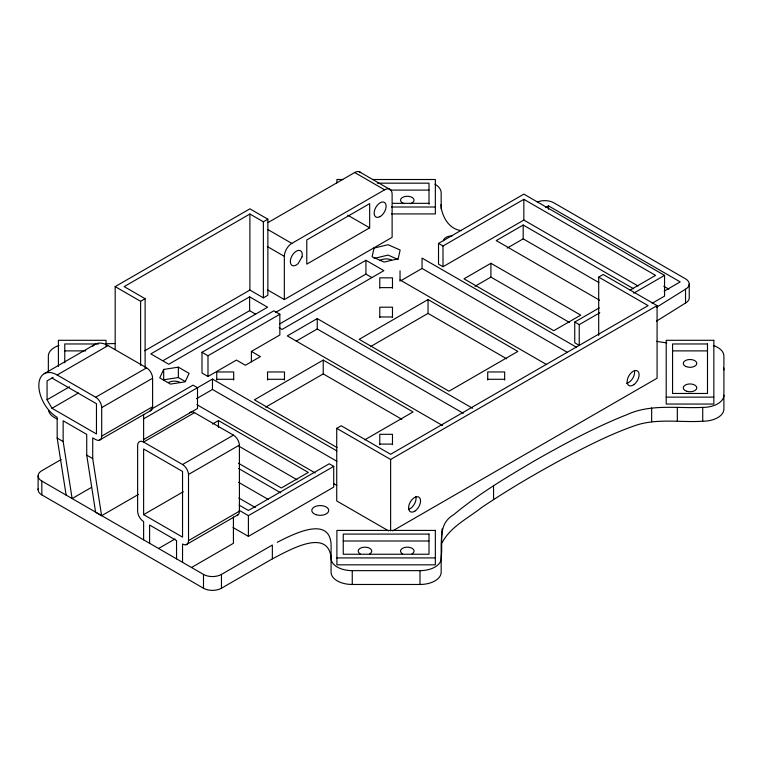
<?xml version="1.0" encoding="UTF-8"?>
<svg xmlns="http://www.w3.org/2000/svg" width="762" height="762" viewBox="0 0 762 762"><rect width="100%" height="100%" fill="white"/><g stroke="black" fill="none" stroke-linecap="round" stroke-linejoin="round"><path stroke-width="1.14" d="M441.169 557.584C443.284 541.868 437.007 524.523 453.6 514.76C478.422 494.052 506.33 477.45 534.095 461.058C564.213 443.913 594.827 427.349 627.107 414.585C650.881 403.66 677.551 408.642 702.726 407.403A21.174 12.221 0 0 0 723.9 395.183M442.074 528.933L441.169 543.754L441.169 572.243A21.174 12.221 0 0 1 419.995 584.473L352.254 584.473A21.174 12.221 0 0 1 331.079 572.243L331.079 543.754C328.803 514.922 290.989 535.429 277.235 542.287M442.074 542.763C450.352 526.828 467.954 518.312 481.603 507.549C507.768 489.899 535.01 473.907 562.766 458.924C586.826 446.284 611.105 433.702 636.908 424.967C658.158 418.328 680.904 422.634 702.726 421.234A21.174 12.221 0 0 0 723.9 409.013L723.9 356.073A21.174 12.221 0 0 0 713.318 345.491M163.678 369.427L159.753 377.895L170.488 384.096L185.156 381.829L189.09 373.361L178.356 367.16L163.678 369.427L163.678 379.8L178.356 377.533L185.185 381.476M656.396 307.381L685.524 289.198A12.706 7.334 0 0 0 685.524 278.835L553.784 202.778A12.706 7.334 0 0 0 537.343 202.025M656.396 321.212L685.524 303.028A12.706 7.334 0 0 0 689.239 297.847L689.239 284.016M115.176 349.596L115.176 286.607L249.898 208.826L267.862 219.199L267.862 295.256L263.376 297.847L249.898 290.065L144.77 350.768M267.862 219.199L263.376 221.79L249.898 214.008L124.158 286.607L145.113 298.704L145.113 367.636M267.995 222.58L354.692 172.526A10.582 6.115 -60 0 1 360.74 172.593M115.176 286.607L140.618 301.304L145.113 298.704M44.196 373.694L95.098 344.31M66.142 495.119L57.169 438.074L57.169 417.328A25.937 14.973 60 0 1 38.824 385.562A25.937 14.973 60 0 1 57.169 374.98L108.061 345.596L146.609 367.846A8.468 4.886 60 0 1 152.6 378.219L152.6 406.746A8.468 4.886 60 0 1 150.133 410.909M53.169 377.361L47.063 380.886L47.063 399.755L51.987 408.289L96.46 433.969L96.46 403.717L51.987 378.038M284.331 299.571L284.331 256.356A10.582 6.115 -60 0 1 291.817 243.392L384.629 189.814A10.582 6.115 -60 0 1 392.116 194.129L392.116 237.344L284.331 299.571L267.367 289.779M47.063 399.755L69.456 386.82M51.987 408.289L78.457 393.011M249.622 296.847L150.819 353.892L168.783 364.255L267.586 307.219L249.622 296.847L249.622 310.677L163.173 360.588M369.656 227.838L306.781 264.138L306.781 239.935L369.656 203.635L369.656 227.838L347.701 215.16M57.169 374.98L95.707 397.231L146.609 367.846M138.503 494.395L101.603 515.703L92.716 458.6L92.716 437.855L95.707 439.588A8.468 4.886 60 0 0 101.698 436.131L101.698 407.603L152.6 378.219M251.393 351.425L260.375 356.616L245.412 365.255L236.43 360.074L207.988 376.495L201.997 373.037L201.997 352.292L273.853 310.81L279.845 314.268L279.845 335.004L251.393 351.425L251.393 361.798M275.444 312.525L365.931 260.29L383.896 270.653L282.102 329.432L279.111 327.698M201.997 352.292L207.988 355.749L279.845 314.268M279.559 323.983L365.931 274.11L371.923 277.568M61.16 459.534L41.824 470.697A12.706 7.334 0 0 0 41.824 481.07L41.824 494.9L203.492 588.235A12.706 7.334 0 0 0 221.456 588.235L272.358 558.851C286.769 551.621 327.65 526.809 331.079 557.584M101.698 436.131L152.6 406.746M150.866 409.47L193.015 385.134L197.51 387.725L197.51 408.47L143.275 439.779M638.089 286.017L523.846 220.056L443.008 266.729L438.521 264.138L438.521 243.392L523.846 194.129L664.559 275.377L664.559 296.113L652.224 303.238M99.231 440.293L151.457 410.147M143.275 419.043L212.474 379.085L336.937 450.942M472.554 408.27L317.24 318.602L287.303 335.89L442.617 425.558M438.521 243.392L443.008 245.983L523.846 199.32L655.577 275.377L630.003 290.141M196.51 398.678L212.474 389.458L336.937 461.315M296.285 341.071L317.24 328.974L463.296 413.299M401.041 280.597L422.053 268.462L567.08 352.196M545.449 207.588L548.459 205.845L680.199 281.902L664.15 291.17M143.618 539.839L143.618 521.57A8.468 4.886 60 0 1 137.627 511.197L137.627 445.513A8.468 4.886 60 0 1 143.618 442.055L194.51 412.671L233.429 435.14A8.468 4.886 60 0 1 239.411 445.075L239.42 511.197A8.468 4.886 60 0 1 236.953 515.369M633.66 288.808L523.189 225.028L496.243 240.582L599.561 300.228M91.554 487.356L72.133 498.567L63.151 441.531L63.151 420.786L86.725 434.397L86.725 455.143L95.612 512.245L101.603 515.703M507.216 248.069L523.189 238.858L598.884 282.559M212.474 424.024L218.465 420.567L308.286 472.43L281.34 487.985L238.468 463.239M364.76 439.817L413.042 411.947L323.231 360.083L254.394 399.831L337.061 447.561M428.044 299.571L359.159 339.347L448.97 391.201L517.855 351.425L428.044 299.571L428.044 313.401L506.635 358.778M490.909 263.271L463.972 278.835L553.784 330.689L580.73 315.135L490.909 263.271L490.909 277.101L569.509 322.478M265.69 407.137L323.231 373.913L401.822 419.291M370.465 346.643L428.044 313.401M474.945 286.322L490.909 277.101M143.618 442.055L182.537 464.525L233.429 435.14M182.537 562.308L182.537 544.039A8.468 4.886 60 0 0 188.528 540.582L188.509 474.459L239.411 445.075M143.618 514.655L182.537 537.124L182.537 471.44L143.618 448.97L143.618 514.655L183.318 491.738M388.582 530.885L336.728 500.948L336.728 428.349L341.214 425.758L390.62 454.276L648.1 305.619L598.694 277.101L598.694 335.423M598.694 277.101L603.19 274.51L657.082 305.619L657.082 378.219L392.611 530.914M158.582 548.488L174.946 539.039M188.528 540.582L239.42 511.197M186.052 544.754L238.277 514.598M599.799 312.763L579.234 324.641L579.234 345.377L574.748 342.786L574.748 322.04L599.303 307.867M239.163 510.302L248.402 515.645L333.727 466.373L333.727 487.118L248.402 536.381L233.001 527.485M633.717 293.18L664.559 275.377M191.519 567.5L233.429 543.296L233.429 516.95M336.728 428.349L390.62 459.467L657.082 305.619M41.824 481.07L203.492 574.415A12.706 7.334 0 0 0 221.456 574.415L272.358 545.03L272.358 558.851M374.066 258.442L388.087 255.08L398.135 259.518M106.023 343.767L115.176 343.538M342.833 179.508L336.899 179.508L336.899 182.966M372.485 179.508L435.35 179.508L435.35 213.922L391.458 213.922M377.314 183.175L428.996 183.175L428.996 204.321M390.239 190.09L428.996 190.09M392.582 203.34L428.996 203.34M391.458 207.007L435.35 207.007M379.771 287.626L392.478 287.626M379.771 316.973L392.478 316.973M98.527 343.967L64.76 343.967L64.76 362.826M64.76 350.882L85.715 350.882M672.56 350.882L707.488 350.882M216.76 379.295L233.696 379.295M267.548 379.295L284.483 379.295M487.718 379.295L504.654 379.295M666.207 397.135L713.842 397.135M379.771 444.094L392.478 444.094M343.252 541.001L428.996 541.001M336.899 557.917L435.35 557.917M331.079 558.422A21.174 12.221 0 0 0 352.254 570.643L419.995 570.643A21.174 12.221 0 0 0 441.169 558.422M666.769 342.9L656.473 341.357M461.448 230.6C449.809 229.505 442.855 218.123 441.169 207.502M663.731 286.226L668.874 289.198M359.093 171.631L390.687 189.881M354.692 172.526L384.629 189.814M574.748 322.04L579.234 324.641M576.339 347.167L422.053 258.089L422.053 268.462M400.04 279.949L546.611 364.579M267.862 229.562L291.817 243.392M267.367 246.564L284.331 256.356M249.622 310.677L255.603 314.135M333.727 466.373L329.241 463.782L248.402 510.454L239.144 505.111M196.939 404.689L315.23 472.983M333.737 483.67L336.823 485.451M238.877 446.189L297.056 479.774M238.62 468.506L280.778 492.843M238.62 482.336L268.443 499.548M238.877 498.043L255.327 507.54M57.169 438.074L63.151 441.531M86.725 455.143L92.716 458.6M702.726 407.403L702.726 421.234M685.524 289.198L685.524 303.028M677.323 407.403L677.323 421.234M651.653 407.927L651.653 421.757M548.459 205.845L548.459 209.302M523.846 199.32L523.846 220.056M523.189 225.028L523.189 238.858M504.654 380.028L504.654 371.961L487.718 371.961L487.718 380.028M493.557 485.785L493.557 499.615M443.008 245.983L443.008 266.729M441.169 208.921L441.169 192.843A21.174 12.221 0 0 0 434.969 184.194M419.995 570.643L419.995 584.473M400.04 270.796L400.04 281.168M392.478 288.217L392.478 277.844L379.771 277.844L379.771 288.217M392.478 317.563L392.478 307.2L379.771 307.2L379.771 317.563M392.478 444.684L392.478 434.311L379.771 434.311L379.771 444.684M390.62 459.467L390.62 530.876M365.931 260.29L365.931 274.11M352.254 570.643L352.254 584.473M323.231 360.083L323.231 373.913M317.24 318.602L317.24 328.974M284.483 380.028L284.483 371.961L267.548 371.961L267.548 380.028M263.376 221.79L263.376 297.847M249.898 214.008L249.898 290.065M248.402 515.645L248.402 536.381M233.696 380.028L233.696 371.961L216.76 371.961L216.76 380.028M221.456 574.415L221.456 588.235M218.465 420.567L218.465 427.482M212.474 379.085L212.474 389.458M207.988 355.749L207.988 376.495M203.492 574.415L203.492 588.235M178.356 367.16L178.356 377.533M176.546 558.851L176.546 540.582L149.6 525.028L149.6 543.296M143.618 414.395L143.618 440.474M140.618 301.304L140.618 365.474M106.042 346.062L106.042 340.3L58.407 340.3L58.407 366.351M48.349 372.666L48.349 356.073A21.174 12.221 0 0 1 58.941 345.491M38.1 475.888L38.1 489.709M57.074 418.9A21.174 12.221 0 0 1 48.616 410.928M440.912 204.759A21.174 12.221 0 0 1 441.169 206.664M41.824 494.9A12.706 7.334 0 0 1 38.252 488.566M723.643 367.989A21.174 12.221 0 0 1 723.9 369.903M404.222 203.654A6.772 3.915 0 0 1 402.031 197.71A6.772 3.915 0 0 1 412.556 197.71A6.772 3.915 0 0 1 410.375 203.654M402.507 553.85A6.772 3.915 0 0 1 402.507 548.316A6.772 3.915 0 0 1 412.09 548.316A6.772 3.915 0 0 1 412.09 553.85M360.169 553.85A6.772 3.915 0 0 1 360.169 548.316A6.772 3.915 0 0 1 369.741 548.316A6.772 3.915 0 0 1 369.741 553.85M379.695 260.594A8.468 4.886 0 0 1 391.639 260.061M168.431 382.543A8.468 4.886 0 0 1 180.413 382.543M92.812 346.205A25.937 14.973 60 0 1 108.061 345.596M95.707 397.231A8.468 4.886 60 0 1 101.698 407.603M189.671 412.718A8.468 4.886 60 0 1 194.51 412.671M182.537 464.525A8.468 4.886 60 0 1 188.509 474.459M443.522 240.802A8.468 4.886 0 0 1 451.99 235.915M415.795 496.443A8.468 4.886 -60 0 1 408.765 509.311M634.556 371.151A8.468 4.886 -60 0 1 626.478 383.324M374.066 248.079L372.104 256.765L384.162 262.099L398.183 258.728L400.145 250.031L388.087 244.707L374.066 248.079M302 256.937L298.161 263.595A8.468 4.886 -60 0 1 290.351 262.252A8.468 4.886 -60 0 1 296.932 250.85A8.468 4.886 -60 0 1 302 256.937M380.133 216.599L378.285 217.332A8.468 4.886 -60 0 1 375.685 207.635A8.468 4.886 -60 0 1 385.61 203.721A8.468 4.886 -60 0 1 380.133 216.599M713.842 340.3L666.207 340.3L666.207 404.05L713.842 404.05L713.842 340.3M707.488 343.967L672.56 343.967L672.56 393.468L707.488 393.468L707.488 343.967M435.35 530.419L336.899 530.419L336.899 564.832L435.35 564.832L435.35 530.419M428.996 534.086L343.252 534.086L343.252 554.25L428.996 554.25L428.996 534.086M686.638 391.239A6.772 3.915 0 0 0 696.801 387.848A6.772 3.915 0 0 0 686.638 384.467A6.772 3.915 0 0 0 686.638 391.239M685.762 366.446A6.772 3.915 0 0 0 696.716 364.017A6.772 3.915 0 0 0 687.6 359.759A6.772 3.915 0 0 0 685.762 366.446M316.02 514.693A8.468 4.886 0 0 0 328.727 510.454A8.468 4.886 0 0 0 316.02 506.225A8.468 4.886 0 0 0 316.02 514.693M414.814 511.169A8.468 4.886 -60 0 0 419.624 497.786A8.468 4.886 -60 0 0 409.261 504.263A8.468 4.886 -60 0 0 414.814 511.169M634.051 384.524A8.468 4.886 -60 0 0 637.794 371.189A8.468 4.886 -60 0 0 627.545 378.952A8.468 4.886 -60 0 0 634.051 384.524"/></g></svg>
